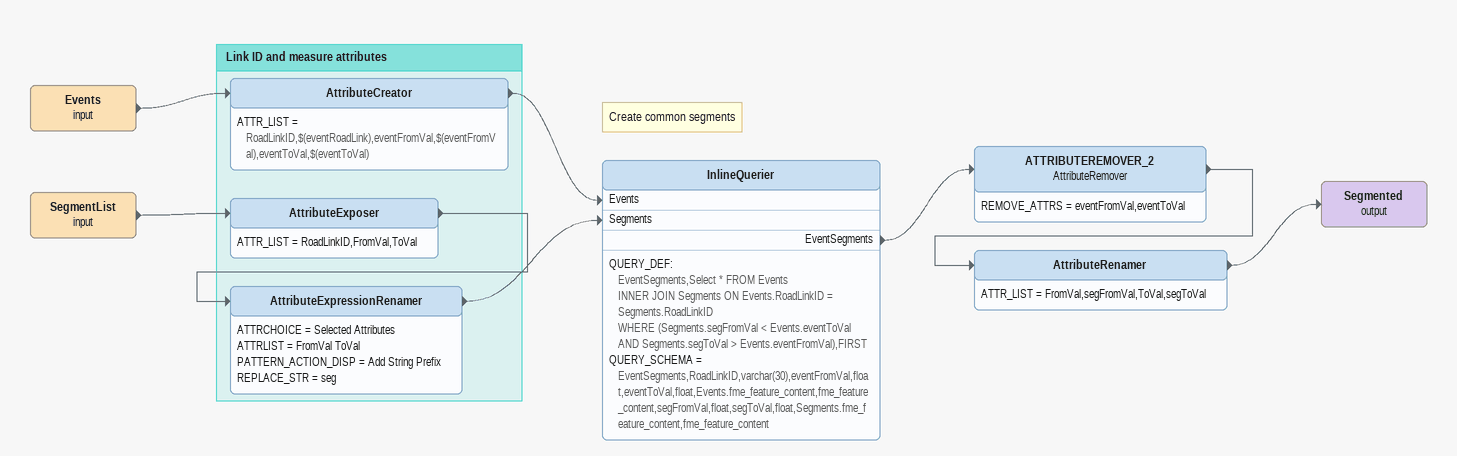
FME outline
Events (input)
    -> AttributeCreator
SegmentList (input)
    -> AttributeExposer
Note: Create common segments
InlineQuerier
    QUERY_DEF:
      EventSegments,Select * FROM Events
      INNER JOIN Segments ON Events.RoadLinkID = Segments.RoadLinkID
      WHERE (Segments.segFromVal < Events.eventToVal AND Segments.segToVal > Events.eventFromVal),FIRST
    QUERY_SCHEMA = EventSegments,RoadLinkID,varchar(30),eventFromVal,float,eventToVal,float,Events.fme_feature_content,fme_feature_content,segFromVal,float,segToVal,float,Segments.fme_feature_content,fme_feature_content
    EventSegments -> ATTRIBUTEREMOVER_2
ATTRIBUTEREMOVER_2: AttributeRemover
    REMOVE_ATTRS = eventFromVal,eventToVal
    -> AttributeRenamer
AttributeRenamer
    ATTR_LIST = FromVal,segFromVal,ToVal,segToVal
    -> Segmented (output)
Segmented (output)

Bookmark: Link ID and measure attributes
AttributeCreator
    ATTR_LIST = RoadLinkID,$(eventRoadLink),eventFromVal,$(eventFromVal),eventToVal,$(eventToVal)
    -> InlineQuerier [Events]
AttributeExposer
    ATTR_LIST = RoadLinkID,FromVal,ToVal
    -> AttributeExpressionRenamer
AttributeExpressionRenamer
    ATTRCHOICE = Selected Attributes
    ATTRLIST = FromVal ToVal
    PATTERN_ACTION_DISP = Add String Prefix
    REPLACE_STR = seg
    -> InlineQuerier [Segments]
